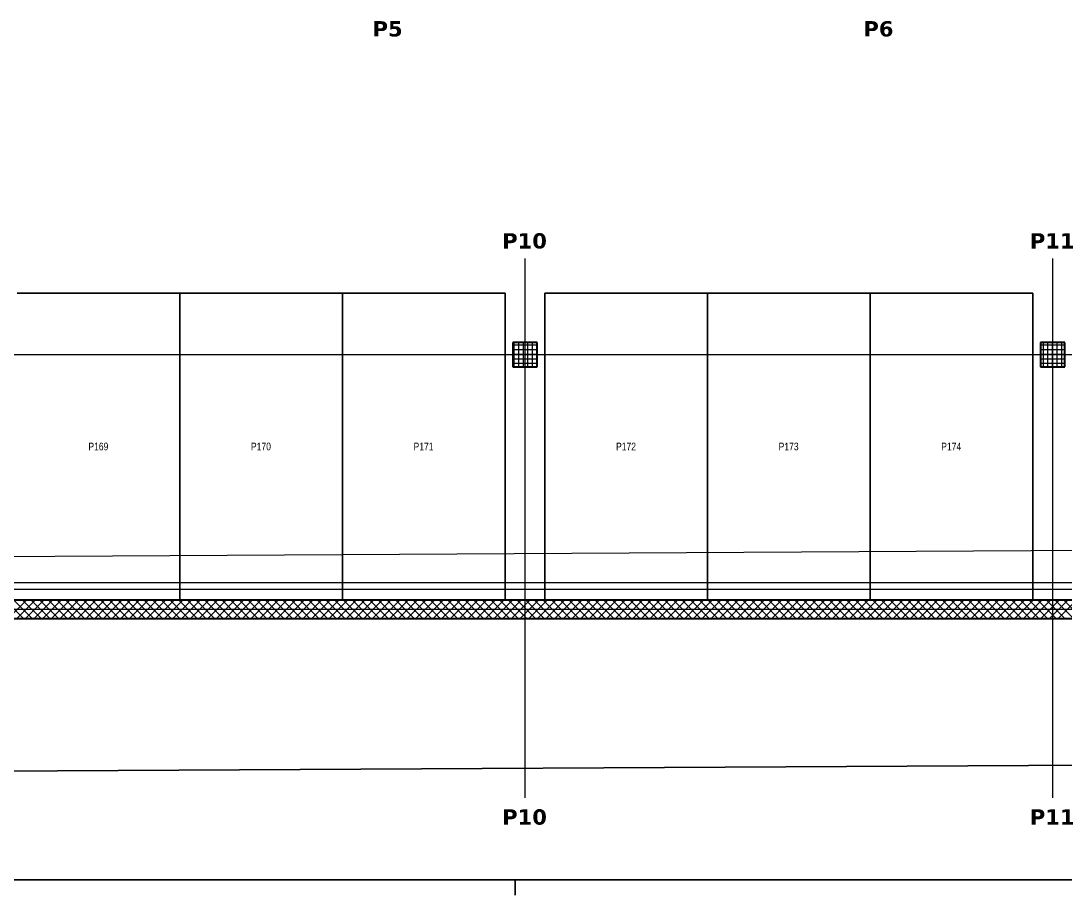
# Model space of a CAD drawing. Extents: x -882 to 937, y -179 to 966.
# Drawn here: x -388.5 to -48.2, y -179.5 to 105.5 of the extents above; entities that cross this region are included whole.
import ezdxf
from ezdxf.lldxf.tags import DXFTag

# ---------------------------------------------------------------- set-up
doc = ezdxf.new("R2010")
doc.units = 0
doc.layers.get('0').update_dxf_attribs({"lineweight": 13})
for name, color, linetype, lineweight, true_color in [('A-DETL-____-OTLN', 5, 'Continuous', 9, 0x0000ff), ('C-PROP-LINE-OTLN', 7, '_Grundgrenze_', 25, 0x800000), ('S-GRID-____-IDEN', 7, 'Continuous', 9, 0x5555aa)]:
    doc.layers.add(name, color=color, linetype=linetype, lineweight=lineweight, true_color=true_color)
for name, color, linetype, lineweight in [('A-FLOR-____-OTLN', 7, 'Continuous', 9), ('A-WALL-____-MCUT', 7, 'Continuous', 35), ('A-WALL-____-PATT', 7, 'Continuous', 35), ('C-PRKG-____-IDEN', 7, 'Continuous', 5), ('C-PRKG-____-OTLN', 7, 'Continuous', 9), ('S-COLS-____-MCUT', 7, 'Continuous', 35), ('S-COLS-____-OTLN', 7, 'Continuous', 9), ('S-GRID-____-OTLN', 7, 'Continuous', 5)]:
    doc.layers.add(name, color=color, linetype=linetype, lineweight=lineweight)
doc.styles.get("Standard").update_dxf_attribs({"font": 'arial.ttf'})
tags = doc.linetypes.add('_Grundgrenze_', pattern=[0.45, 0.2, -0.05, 0.05, -0.05, 0.05, -0.05]).pattern_tags.tags
tags[14:15] = [DXFTag(74, 4), DXFTag(75, 0), DXFTag(340, '0'), DXFTag(46, 1.0), DXFTag(50, 0.0), DXFTag(44, 0.0), DXFTag(45, 0.0)]
tags[12:13] = [DXFTag(74, 4), DXFTag(75, 0), DXFTag(340, '0'), DXFTag(46, 1.0), DXFTag(50, 0.0), DXFTag(44, 0.0), DXFTag(45, 0.0)]
tags[10:11] = [DXFTag(74, 4), DXFTag(75, 0), DXFTag(340, '0'), DXFTag(46, 1.0), DXFTag(50, 0.0), DXFTag(44, 0.0), DXFTag(45, 0.0)]
tags[8:9] = [DXFTag(74, 4), DXFTag(75, 0), DXFTag(340, '0'), DXFTag(46, 1.0), DXFTag(50, 0.0), DXFTag(44, 0.0), DXFTag(45, 0.0)]
tags[6:7] = [DXFTag(74, 4), DXFTag(75, 0), DXFTag(340, '0'), DXFTag(46, 1.0), DXFTag(50, 0.0), DXFTag(44, 0.0), DXFTag(45, 0.0)]
tags[4:5] = [DXFTag(74, 4), DXFTag(75, 0), DXFTag(340, '0'), DXFTag(46, 1.0), DXFTag(50, 0.0), DXFTag(44, 0.0), DXFTag(45, 0.0)]
tags = doc.linetypes.add('_Rasterlinie_', pattern=[0.375, 0.2, -0.05, 0.075, -0.05]).pattern_tags.tags
tags[10:11] = [DXFTag(74, 4), DXFTag(75, 0), DXFTag(340, '0'), DXFTag(46, 1.0), DXFTag(50, 0.0), DXFTag(44, 0.0), DXFTag(45, 0.0)]
tags[8:9] = [DXFTag(74, 4), DXFTag(75, 0), DXFTag(340, '0'), DXFTag(46, 1.0), DXFTag(50, 0.0), DXFTag(44, 0.0), DXFTag(45, 0.0)]
tags[6:7] = [DXFTag(74, 4), DXFTag(75, 0), DXFTag(340, '0'), DXFTag(46, 1.0), DXFTag(50, 0.0), DXFTag(44, 0.0), DXFTag(45, 0.0)]
tags[4:5] = [DXFTag(74, 4), DXFTag(75, 0), DXFTag(340, '0'), DXFTag(46, 1.0), DXFTag(50, 0.0), DXFTag(44, 0.0), DXFTag(45, 0.0)]
tags = doc.linetypes.add('_Strichliert - Fein_', pattern=[0.15, 0.1, -0.05]).pattern_tags.tags
tags[6:7] = [DXFTag(74, 4), DXFTag(75, 0), DXFTag(340, '0'), DXFTag(46, 1.0), DXFTag(50, 0.0), DXFTag(44, 0.0), DXFTag(45, 0.0)]
tags[4:5] = [DXFTag(74, 4), DXFTag(75, 0), DXFTag(340, '0'), DXFTag(46, 1.0), DXFTag(50, 0.0), DXFTag(44, 0.0), DXFTag(45, 0.0)]
tags = doc.linetypes.add('Gestrichelt', pattern=[0.1, 0.05, -0.05]).pattern_tags.tags
tags[6:7] = [DXFTag(74, 4), DXFTag(75, 0), DXFTag(340, '0'), DXFTag(46, 1.0), DXFTag(50, 0.0), DXFTag(44, 0.0), DXFTag(45, 0.0)]
tags[4:5] = [DXFTag(74, 4), DXFTag(75, 0), DXFTag(340, '0'), DXFTag(46, 1.0), DXFTag(50, 0.0), DXFTag(44, 0.0), DXFTag(45, 0.0)]

# ---------------------------------------------------------------- blocks, each defined once
blk = doc.blocks.new('Referenz-A0UJ2GK4XE', base_point=(-896.79, -159.76))
at = {"layer": 'A-DETL-____-OTLN', "color": 0, "linetype": '_Strichliert - Fein_', "ltscale": 0.13}
blk.add_line((-751.34, -71.06), (394.87, -64.63), dxfattribs=at)
at = {"layer": 'A-DETL-____-OTLN', "color": 0, "linetype": 'Gestrichelt', "ltscale": 0.13}
blk.add_line((394.87, -77.7), (-639.92, -77.7), dxfattribs=at)
at = {"layer": 'A-FLOR-____-OTLN', "color": 0, "linetype": 'Continuous', "ltscale": 0.13}
blk.add_line((-639.92, -79.71), (298.28, -79.71), dxfattribs=at)
at = {"layer": 'A-WALL-____-MCUT', "color": 0, "linetype": 'Continuous', "ltscale": 0.35}
for p, q in [((394.87, -83.3), (-639.92, -83.3)), ((-784.92, -89.3), (394.87, -89.3))]:
    blk.add_line(p, q, dxfattribs=at)
at = {"layer": 'A-WALL-____-PATT', "color": 0, "linetype": 'Continuous', "lineweight": 9, "ltscale": 0.13}
for p, q in [((-387.65, -89.3), (-393.65, -83.3)), ((-392.71, -89.3), (-386.71, -83.3)), ((-384.82, -89.3), (-390.82, -83.3)), ((-389.88, -89.3), (-383.88, -83.3)), ((-381.99, -89.3), (-387.99, -83.3)), ((-387.05, -89.3), (-381.05, -83.3)), ((-379.16, -89.3), (-385.16, -83.3)), ((-384.22, -89.3), (-378.22, -83.3)), ((-376.33, -89.3), (-382.33, -83.3)), ((-381.39, -89.3), (-375.39, -83.3)), ((-373.5, -89.3), (-379.5, -83.3)), ((-378.56, -89.3), (-372.56, -83.3)), ((-370.68, -89.3), (-376.68, -83.3)), ((-375.74, -89.3), (-369.74, -83.3)), ((-367.85, -89.3), (-373.85, -83.3)), ((-372.91, -89.3), (-366.91, -83.3)), ((-365.02, -89.3), (-371.02, -83.3)), ((-370.08, -89.3), (-364.08, -83.3)), ((-362.19, -89.3), (-368.19, -83.3)), ((-367.25, -89.3), (-361.25, -83.3)), ((-359.36, -89.3), (-365.36, -83.3)), ((-364.42, -89.3), (-358.42, -83.3)), ((-356.53, -89.3), (-362.53, -83.3)), ((-361.59, -89.3), (-355.59, -83.3)), ((-353.71, -89.3), (-359.71, -83.3)), ((-358.77, -89.3), (-352.77, -83.3)), ((-350.88, -89.3), (-356.88, -83.3)), ((-355.94, -89.3), (-349.94, -83.3)), ((-348.05, -89.3), (-354.05, -83.3)), ((-353.11, -89.3), (-347.11, -83.3)), ((-345.22, -89.3), (-351.22, -83.3)), ((-350.28, -89.3), (-344.28, -83.3)), ((-342.39, -89.3), (-348.39, -83.3)), ((-347.45, -89.3), (-341.45, -83.3)), ((-339.56, -89.3), (-345.56, -83.3)), ((-344.62, -89.3), (-338.62, -83.3)), ((-336.74, -89.3), (-342.74, -83.3)), ((-341.79, -89.3), (-335.79, -83.3)), ((-333.91, -89.3), (-339.91, -83.3)), ((-338.97, -89.3), (-332.97, -83.3)), ((-331.08, -89.3), (-337.08, -83.3)), ((-336.14, -89.3), (-330.14, -83.3)), ((-328.25, -89.3), (-334.25, -83.3)), ((-333.31, -89.3), (-327.31, -83.3)), ((-325.42, -89.3), (-331.42, -83.3)), ((-330.48, -89.3), (-324.48, -83.3)), ((-322.59, -89.3), (-328.59, -83.3)), ((-327.65, -89.3), (-321.65, -83.3)), ((-319.76, -89.3), (-325.76, -83.3)), ((-324.82, -89.3), (-318.82, -83.3)), ((-316.94, -89.3), (-322.94, -83.3)), ((-322, -89.3), (-316, -83.3)), ((-314.11, -89.3), (-320.11, -83.3)), ((-319.17, -89.3), (-313.17, -83.3)), ((-311.28, -89.3), (-317.28, -83.3)), ((-316.34, -89.3), (-310.34, -83.3)), ((-308.45, -89.3), (-314.45, -83.3)), ((-313.51, -89.3), (-307.51, -83.3)), ((-305.62, -89.3), (-311.62, -83.3)), ((-310.68, -89.3), (-304.68, -83.3)), ((-302.79, -89.3), (-308.79, -83.3)), ((-307.85, -89.3), (-301.85, -83.3)), ((-299.97, -89.3), (-305.97, -83.3)), ((-305.03, -89.3), (-299.03, -83.3)), ((-297.14, -89.3), (-303.14, -83.3)), ((-302.2, -89.3), (-296.2, -83.3)), ((-294.31, -89.3), (-300.31, -83.3)), ((-299.37, -89.3), (-293.37, -83.3)), ((-291.48, -89.3), (-297.48, -83.3)), ((-296.54, -89.3), (-290.54, -83.3)), ((-288.65, -89.3), (-294.65, -83.3)), ((-293.71, -89.3), (-287.71, -83.3)), ((-285.82, -89.3), (-291.82, -83.3)), ((-290.88, -89.3), (-284.88, -83.3)), ((-283, -89.3), (-289, -83.3)), ((-288.05, -89.3), (-282.05, -83.3)), ((-280.17, -89.3), (-286.17, -83.3)), ((-285.23, -89.3), (-279.23, -83.3)), ((-277.34, -89.3), (-283.34, -83.3)), ((-282.4, -89.3), (-276.4, -83.3)), ((-274.51, -89.3), (-280.51, -83.3)), ((-279.57, -89.3), (-273.57, -83.3)), ((-271.68, -89.3), (-277.68, -83.3)), ((-276.74, -89.3), (-270.74, -83.3)), ((-268.85, -89.3), (-274.85, -83.3)), ((-273.91, -89.3), (-267.91, -83.3)), ((-266.02, -89.3), (-272.02, -83.3)), ((-271.08, -89.3), (-265.08, -83.3)), ((-263.2, -89.3), (-269.2, -83.3)), ((-268.26, -89.3), (-262.26, -83.3)), ((-260.37, -89.3), (-266.37, -83.3)), ((-265.43, -89.3), (-259.43, -83.3)), ((-257.54, -89.3), (-263.54, -83.3)), ((-262.6, -89.3), (-256.6, -83.3)), ((-254.71, -89.3), (-260.71, -83.3)), ((-259.77, -89.3), (-253.77, -83.3)), ((-251.88, -89.3), (-257.88, -83.3)), ((-256.94, -89.3), (-250.94, -83.3)), ((-249.05, -89.3), (-255.05, -83.3)), ((-254.11, -89.3), (-248.11, -83.3)), ((-246.23, -89.3), (-252.23, -83.3)), ((-251.29, -89.3), (-245.29, -83.3)), ((-243.4, -89.3), (-249.4, -83.3)), ((-248.46, -89.3), (-242.46, -83.3)), ((-240.57, -89.3), (-246.57, -83.3)), ((-245.63, -89.3), (-239.63, -83.3)), ((-237.74, -89.3), (-243.74, -83.3)), ((-242.8, -89.3), (-236.8, -83.3)), ((-234.91, -89.3), (-240.91, -83.3)), ((-239.97, -89.3), (-233.97, -83.3)), ((-232.08, -89.3), (-238.08, -83.3)), ((-237.14, -89.3), (-231.14, -83.3)), ((-229.26, -89.3), (-235.26, -83.3)), ((-234.31, -89.3), (-228.31, -83.3)), ((-226.43, -89.3), (-232.43, -83.3)), ((-231.49, -89.3), (-225.49, -83.3)), ((-223.6, -89.3), (-229.6, -83.3)), ((-228.66, -89.3), (-222.66, -83.3)), ((-220.77, -89.3), (-226.77, -83.3)), ((-225.83, -89.3), (-219.83, -83.3)), ((-217.94, -89.3), (-223.94, -83.3)), ((-223, -89.3), (-217, -83.3)), ((-215.11, -89.3), (-221.11, -83.3)), ((-220.17, -89.3), (-214.17, -83.3)), ((-212.28, -89.3), (-218.28, -83.3)), ((-217.34, -89.3), (-211.34, -83.3)), ((-209.46, -89.3), (-215.46, -83.3)), ((-214.52, -89.3), (-208.52, -83.3)), ((-206.63, -89.3), (-212.63, -83.3)), ((-211.69, -89.3), (-205.69, -83.3)), ((-203.8, -89.3), (-209.8, -83.3)), ((-208.86, -89.3), (-202.86, -83.3)), ((-200.97, -89.3), (-206.97, -83.3)), ((-206.03, -89.3), (-200.03, -83.3)), ((-198.14, -89.3), (-204.14, -83.3)), ((-203.2, -89.3), (-197.2, -83.3)), ((-195.31, -89.3), (-201.31, -83.3)), ((-200.37, -89.3), (-194.37, -83.3)), ((-192.49, -89.3), (-198.49, -83.3)), ((-197.54, -89.3), (-191.54, -83.3)), ((-189.66, -89.3), (-195.66, -83.3)), ((-194.72, -89.3), (-188.72, -83.3)), ((-186.83, -89.3), (-192.83, -83.3)), ((-191.89, -89.3), (-185.89, -83.3)), ((-184, -89.3), (-190, -83.3)), ((-189.06, -89.3), (-183.06, -83.3)), ((-181.17, -89.3), (-187.17, -83.3)), ((-186.23, -89.3), (-180.23, -83.3)), ((-178.34, -89.3), (-184.34, -83.3)), ((-183.4, -89.3), (-177.4, -83.3)), ((-175.52, -89.3), (-181.52, -83.3)), ((-180.57, -89.3), (-174.57, -83.3)), ((-172.69, -89.3), (-178.69, -83.3)), ((-177.75, -89.3), (-171.75, -83.3)), ((-169.86, -89.3), (-175.86, -83.3)), ((-174.92, -89.3), (-168.92, -83.3)), ((-167.03, -89.3), (-173.03, -83.3)), ((-172.09, -89.3), (-166.09, -83.3)), ((-164.2, -89.3), (-170.2, -83.3)), ((-169.26, -89.3), (-163.26, -83.3)), ((-161.37, -89.3), (-167.37, -83.3)), ((-166.43, -89.3), (-160.43, -83.3)), ((-158.54, -89.3), (-164.54, -83.3)), ((-163.6, -89.3), (-157.6, -83.3)), ((-155.72, -89.3), (-161.72, -83.3)), ((-160.78, -89.3), (-154.78, -83.3)), ((-152.89, -89.3), (-158.89, -83.3)), ((-157.95, -89.3), (-151.95, -83.3)), ((-150.06, -89.3), (-156.06, -83.3)), ((-155.12, -89.3), (-149.12, -83.3)), ((-147.23, -89.3), (-153.23, -83.3)), ((-152.29, -89.3), (-146.29, -83.3)), ((-144.4, -89.3), (-150.4, -83.3)), ((-149.46, -89.3), (-143.46, -83.3)), ((-141.57, -89.3), (-147.57, -83.3)), ((-146.63, -89.3), (-140.63, -83.3)), ((-138.75, -89.3), (-144.75, -83.3)), ((-143.8, -89.3), (-137.8, -83.3)), ((-135.92, -89.3), (-141.92, -83.3)), ((-140.98, -89.3), (-134.98, -83.3)), ((-133.09, -89.3), (-139.09, -83.3)), ((-138.15, -89.3), (-132.15, -83.3)), ((-130.26, -89.3), (-136.26, -83.3)), ((-135.32, -89.3), (-129.32, -83.3)), ((-127.43, -89.3), (-133.43, -83.3)), ((-132.49, -89.3), (-126.49, -83.3)), ((-124.6, -89.3), (-130.6, -83.3)), ((-129.66, -89.3), (-123.66, -83.3)), ((-121.77, -89.3), (-127.77, -83.3)), ((-126.83, -89.3), (-120.83, -83.3)), ((-118.95, -89.3), (-124.95, -83.3)), ((-124.01, -89.3), (-118.01, -83.3)), ((-116.12, -89.3), (-122.12, -83.3)), ((-121.18, -89.3), (-115.18, -83.3)), ((-113.29, -89.3), (-119.29, -83.3)), ((-118.35, -89.3), (-112.35, -83.3)), ((-110.46, -89.3), (-116.46, -83.3)), ((-115.52, -89.3), (-109.52, -83.3)), ((-107.63, -89.3), (-113.63, -83.3)), ((-112.69, -89.3), (-106.69, -83.3)), ((-104.8, -89.3), (-110.8, -83.3)), ((-109.86, -89.3), (-103.86, -83.3)), ((-101.98, -89.3), (-107.98, -83.3)), ((-107.04, -89.3), (-101.04, -83.3)), ((-99.15, -89.3), (-105.15, -83.3)), ((-104.21, -89.3), (-98.21, -83.3)), ((-96.32, -89.3), (-102.32, -83.3)), ((-101.38, -89.3), (-95.38, -83.3)), ((-93.49, -89.3), (-99.49, -83.3)), ((-98.55, -89.3), (-92.55, -83.3)), ((-90.66, -89.3), (-96.66, -83.3)), ((-95.72, -89.3), (-89.72, -83.3)), ((-87.83, -89.3), (-93.83, -83.3)), ((-92.89, -89.3), (-86.89, -83.3)), ((-85.01, -89.3), (-91.01, -83.3)), ((-90.06, -89.3), (-84.06, -83.3)), ((-82.18, -89.3), (-88.18, -83.3)), ((-87.24, -89.3), (-81.24, -83.3)), ((-79.35, -89.3), (-85.35, -83.3)), ((-84.41, -89.3), (-78.41, -83.3)), ((-76.52, -89.3), (-82.52, -83.3)), ((-81.58, -89.3), (-75.58, -83.3)), ((-73.69, -89.3), (-79.69, -83.3)), ((-78.75, -89.3), (-72.75, -83.3)), ((-70.86, -89.3), (-76.86, -83.3)), ((-75.92, -89.3), (-69.92, -83.3)), ((-68.03, -89.3), (-74.03, -83.3)), ((-73.09, -89.3), (-67.09, -83.3)), ((-65.21, -89.3), (-71.21, -83.3)), ((-70.27, -89.3), (-64.27, -83.3)), ((-62.38, -89.3), (-68.38, -83.3)), ((-67.44, -89.3), (-61.44, -83.3)), ((-59.55, -89.3), (-65.55, -83.3)), ((-64.61, -89.3), (-58.61, -83.3)), ((-56.72, -89.3), (-62.72, -83.3)), ((-61.78, -89.3), (-55.78, -83.3)), ((-53.89, -89.3), (-59.89, -83.3)), ((-58.95, -89.3), (-52.95, -83.3)), ((-51.06, -89.3), (-57.06, -83.3)), ((-56.12, -89.3), (-50.12, -83.3)), ((-48.24, -89.3), (-54.24, -83.3)), ((-53.3, -89.3), (-47.3, -83.3)), ((-45.41, -89.3), (-51.41, -83.3)), ((-50.47, -89.3), (-44.47, -83.3)), ((-42.58, -89.3), (-48.58, -83.3))]:
    blk.add_line(p, q, dxfattribs=at)
at = {"layer": 'C-PRKG-____-OTLN', "color": 0, "linetype": 'Continuous', "ltscale": 0.13}
for p, q in [((-336.72, 16.68), (-389.72, 16.68)), ((-336.72, 16.68), (-389.72, 16.68)), ((-389.72, 16.68), (-336.72, 16.68)), ((-283.72, 16.68), (-336.72, 16.68)), ((-336.72, -83.3), (-336.72, 16.68)), ((-283.72, 16.68), (-336.72, 16.68)), ((-336.72, 16.68), (-336.72, -83.3)), ((-336.72, -83.3), (-336.72, 16.68)), ((-336.72, 16.68), (-283.72, 16.68)), ((-336.72, 16.68), (-336.72, 16.68)), ((-336.72, -83.3), (-336.72, 16.68)), ((-336.72, -83.3), (-336.72, 16.68)), ((-336.72, 16.68), (-336.72, -83.3)), ((-336.72, 16.68), (-336.72, 16.68)), ((-230.72, 16.68), (-283.72, 16.68)), ((-283.72, -83.3), (-283.72, 16.68)), ((-230.72, 16.68), (-283.72, 16.68)), ((-283.72, 16.68), (-283.72, -83.3)), ((-283.72, -83.3), (-283.72, 16.68)), ((-283.72, 16.68), (-230.72, 16.68)), ((-283.72, 16.68), (-283.72, 16.68)), ((-283.72, -83.3), (-283.72, 16.68)), ((-283.72, -83.3), (-283.72, 16.68)), ((-283.72, 16.68), (-283.72, -83.3)), ((-283.72, 16.68), (-283.72, 16.68)), ((-230.72, -83.3), (-230.72, 16.68)), ((-230.72, -83.3), (-230.72, 16.68)), ((-230.72, 16.68), (-230.72, -83.3)), ((-230.72, 16.68), (-230.72, 16.68)), ((-164.72, 16.68), (-217.72, 16.68)), ((-217.72, -83.3), (-217.72, 16.68)), ((-164.72, 16.68), (-217.72, 16.68)), ((-217.72, 16.68), (-217.72, -83.3)), ((-217.72, -83.3), (-217.72, 16.68)), ((-217.72, 16.68), (-164.72, 16.68)), ((-217.72, 16.68), (-217.72, 16.68)), ((-111.72, 16.68), (-164.72, 16.68)), ((-164.72, -83.3), (-164.72, 16.68)), ((-111.72, 16.68), (-164.72, 16.68)), ((-164.72, 16.68), (-164.72, -83.3)), ((-164.72, -83.3), (-164.72, 16.68)), ((-164.72, 16.68), (-111.72, 16.68)), ((-164.72, 16.68), (-164.72, 16.68)), ((-164.72, -83.3), (-164.72, 16.68)), ((-164.72, -83.3), (-164.72, 16.68)), ((-164.72, 16.68), (-164.72, -83.3)), ((-164.72, 16.68), (-164.72, 16.68)), ((-58.72, 16.68), (-111.72, 16.68)), ((-111.72, -83.3), (-111.72, 16.68)), ((-58.72, 16.68), (-111.72, 16.68)), ((-111.72, 16.68), (-111.72, -83.3)), ((-111.72, -83.3), (-111.72, 16.68)), ((-111.72, 16.68), (-58.72, 16.68)), ((-111.72, 16.68), (-111.72, 16.68)), ((-111.72, -83.3), (-111.72, 16.68)), ((-111.72, -83.3), (-111.72, 16.68)), ((-111.72, 16.68), (-111.72, -83.3)), ((-111.72, 16.68), (-111.72, 16.68)), ((-58.72, -83.3), (-58.72, 16.68)), ((-58.72, -83.3), (-58.72, 16.68)), ((-58.72, 16.68), (-58.72, -83.3)), ((-58.72, 16.68), (-58.72, 16.68)), ((-217.72, -83.3), (-217.72, -83.3)), ((-164.72, -83.3), (-164.72, -83.3)), ((-164.72, -83.3), (-164.72, -83.3)), ((-111.72, -83.3), (-111.72, -83.3)), ((-111.72, -83.3), (-111.72, -83.3)), ((-58.72, -83.3), (-58.72, -83.3))]:
    blk.add_line(p, q, dxfattribs=at)
at = {"layer": 'C-PROP-LINE-OTLN', "color": 0, "linetype": '_Grundgrenze_', "lineweight": -2, "ltscale": 0.25}
blk.add_line((-814.68, -141.42), (394.87, -134.63), dxfattribs=at)
at = {"layer": 'S-COLS-____-MCUT', "color": 0, "linetype": 'Continuous', "ltscale": 0.35}
for p, q in [((-220.22, 0.7), (-228.22, 0.7)), ((-228.22, 0.7), (-228.22, -7.3)), ((-220.22, -7.3), (-220.22, 0.7)), ((-48.22, 0.7), (-56.22, 0.7)), ((-56.22, 0.7), (-56.22, -7.3)), ((-48.22, -7.3), (-48.22, 0.7)), ((-228.22, -7.3), (-220.22, -7.3)), ((-56.22, -7.3), (-48.22, -7.3))]:
    blk.add_line(p, q, dxfattribs=at)
at = {"layer": 'S-COLS-____-OTLN', "color": 0, "linetype": 'Continuous', "ltscale": 0.13}
for p, q in [((-227.76, -7.3), (-227.76, 0.7)), ((-226.26, -7.3), (-226.26, 0.7)), ((-224.76, -7.3), (-224.76, 0.7)), ((-223.26, -7.3), (-223.26, 0.7)), ((-221.76, -7.3), (-221.76, 0.7)), ((-220.26, -7.3), (-220.26, 0.7)), ((-55.26, -7.3), (-55.26, 0.7)), ((-53.76, -7.3), (-53.76, 0.7)), ((-52.26, -7.3), (-52.26, 0.7)), ((-50.76, -7.3), (-50.76, 0.7)), ((-49.26, -7.3), (-49.26, 0.7)), ((-228.22, -0.13), (-220.22, -0.13)), ((-228.22, -1.63), (-220.22, -1.63)), ((-228.22, -3.13), (-220.22, -3.13)), ((-56.22, -0.13), (-48.22, -0.13)), ((-56.22, -1.63), (-48.22, -1.63)), ((-56.22, -3.13), (-48.22, -3.13)), ((-228.22, -4.63), (-220.22, -4.63)), ((-228.22, -6.13), (-220.22, -6.13)), ((-56.22, -4.63), (-48.22, -4.63)), ((-56.22, -6.13), (-48.22, -6.13))]:
    blk.add_line(p, q, dxfattribs=at)
at = {"layer": 'S-GRID-____-OTLN', "color": 0, "linetype": '_Rasterlinie_', "ltscale": 0.13}
for p, q in [((-224.22, -147.79), (-224.22, 27.99)), ((-52.22, -147.79), (-52.22, 27.99)), ((-850.37, -3.3), (394.87, -3.3)), ((-850.37, -86.3), (394.87, -86.3))]:
    blk.add_line(p, q, dxfattribs=at)
at = {"layer": 'C-PRKG-____-IDEN', "color": 0, "linetype": 'Continuous', "ltscale": 0.13, "char_height": 2.5, "attachment_point": 1}
for s, insert in [('{\\W0.8;\\fArial;P169}', (-366.56, -32)), ('{\\W0.8;\\fArial;P170}', (-313.56, -32)), ('{\\W0.8;\\fArial;P171}', (-260.56, -32)), ('{\\W0.8;\\fArial;P172}', (-194.56, -32)), ('{\\W0.8;\\fArial;P173}', (-141.56, -32)), ('{\\W0.8;\\fArial;P174}', (-88.56, -32))]:
    blk.add_mtext(s, dxfattribs=dict(at, insert=insert))
at = {"layer": 'S-GRID-____-IDEN', "color": 0, "linetype": 'Continuous', "lineweight": 5, "ltscale": 0.13, "char_height": 5, "attachment_point": 1}
for s, insert in [('{\\fVerdana|b1|i0;P5}', (-273.92, 105.39)), ('{\\fVerdana|b1|i0;P6}', (-113.92, 105.39)), ('{\\fVerdana|b1|i0;P10}', (-231.66, 36.28)), ('{\\fVerdana|b1|i0;P11}', (-59.66, 36.28)), ('{\\fVerdana|b1|i0;P10}', (-231.66, -151.5)), ('{\\fVerdana|b1|i0;P11}', (-59.66, -151.5))]:
    blk.add_mtext(s, dxfattribs=dict(at, insert=insert))

msp = doc.modelspace()

# ---------------------------------------------------------------- linework, layer by layer
at = {"color": 0, "linetype": 'ByBlock', "lineweight": -2, "ltscale": 0.13}
for p, q in [((-882.42, -174.47), (607.58, -174.47)), ((-227.42, -174.47), (-227.42, -179.47))]:
    msp.add_line(p, q, dxfattribs=at)

# ---------------------------------------------------------------- block references
at = {"color": 9, "lineweight": 25, "ltscale": 0.25, "true_color": 0xc0c0c0}
msp.add_blockref('Referenz-A0UJ2GK4XE', (-896.79, -159.76), dxfattribs=at)

doc.saveas('drawing.dxf')
